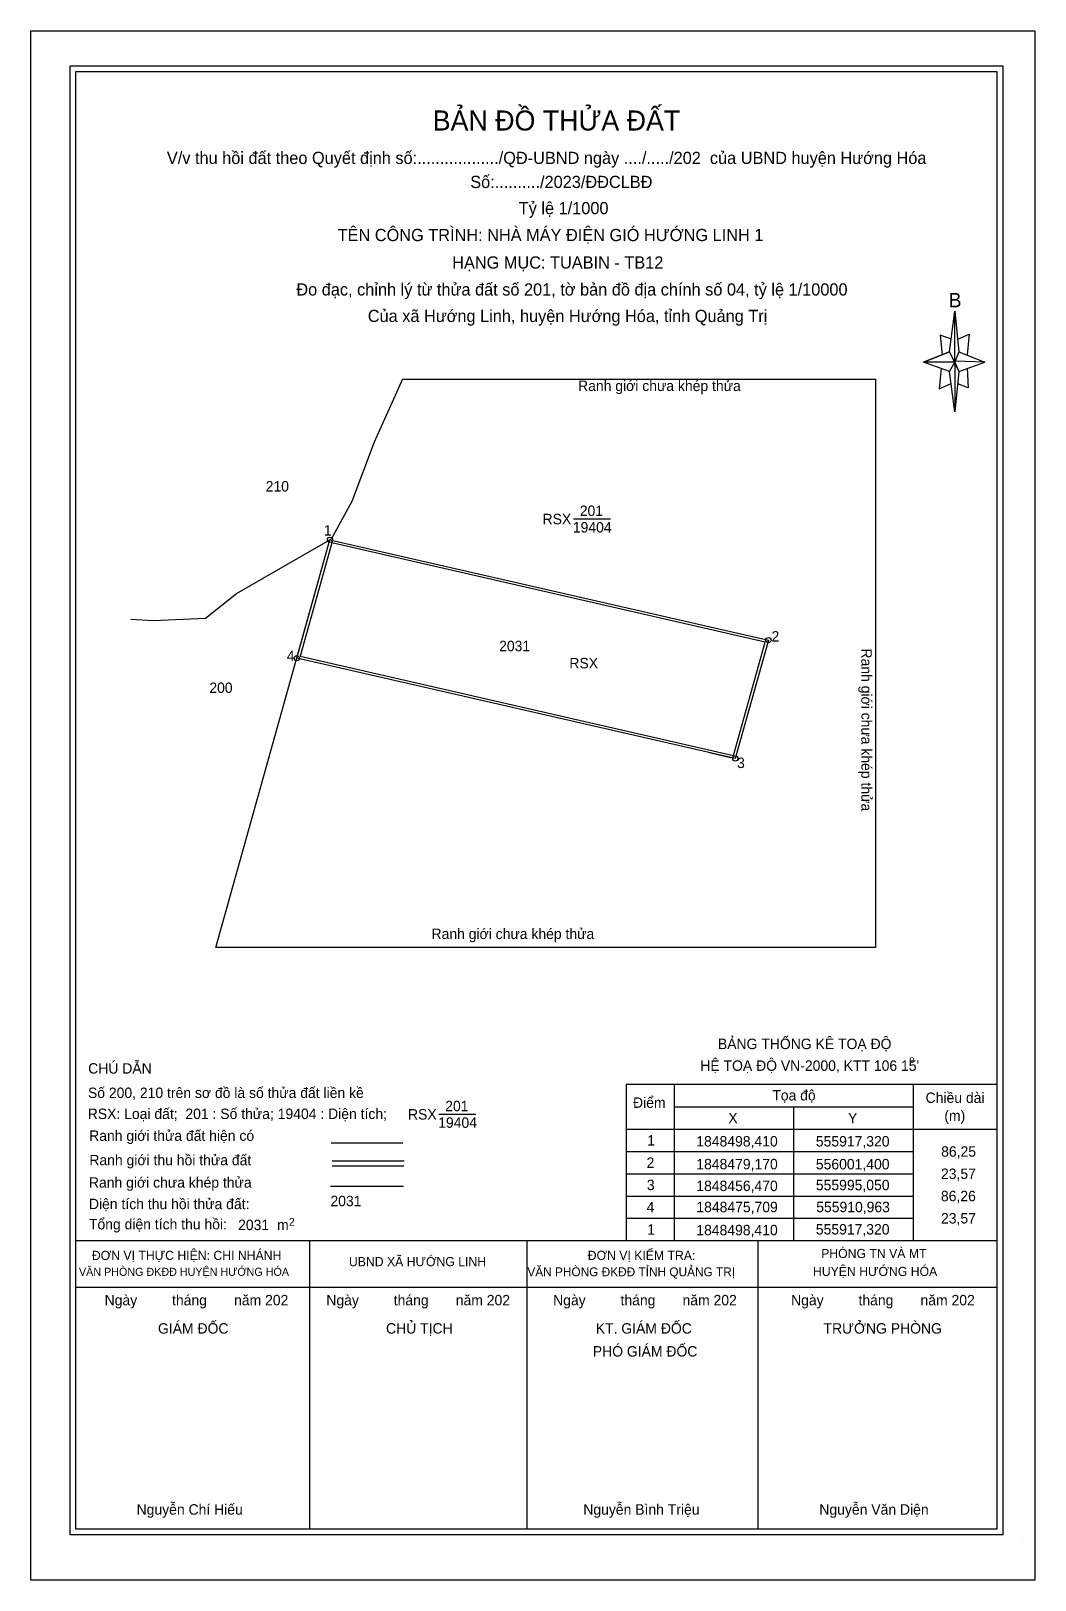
# Model space of a CAD drawing. Extents: x 555860 to 556053, y 1848299 to 1848596.
import ezdxf

# ---------------------------------------------------------------- set-up
doc = ezdxf.new("R2010")
doc.units = 0
for name, color, linetype in [('Level 1', 7, 'Continuous'), ('Level 10', 7, 'Continuous'), ('Level 13', 7, 'Continuous'), ('Level 16', 7, 'Continuous'), ('Level 18', 7, 'Continuous'), ('Level 21', 7, 'Continuous'), ('Level 5', 7, 'Continuous'), ('Level 59', 7, 'Continuous'), ('Level 6', 7, 'Continuous')]:
    doc.layers.add(name, color=color, linetype=linetype)

msp = doc.modelspace()

# ---------------------------------------------------------------- linework, layer by layer
at = {"layer": 'Level 1'}
for p, q in [((556036.13, 1848534.5), (556037.13, 1848542.25)), ((556036.53, 1848536.88), (556034.35, 1848537.68)), ((556034.35, 1848537.68), (556034.74, 1848533.9)), ((556037.72, 1848536.88), (556039.91, 1848537.88)), ((556039.91, 1848537.88), (556039.51, 1848533.9)), ((556036.13, 1848534.5), (556031.17, 1848532.51)), ((556031.17, 1848532.51), (556036.13, 1848534.5)), ((556037.13, 1848532.51), (556036.13, 1848534.5)), ((556036.13, 1848534.5), (556037.92, 1848530.72)), ((556037.92, 1848534.5), (556042.89, 1848532.51)), ((556036.13, 1848530.72), (556031.17, 1848532.51)), ((556037.13, 1848532.51), (556031.17, 1848532.51)), ((556034.55, 1848531.32), (556034.15, 1848527.35)), ((556042.89, 1848532.51), (556037.13, 1848532.71)), ((556037.13, 1848532.71), (556037.13, 1848532.51)), ((556037.13, 1848532.51), (556037.92, 1848530.72)), ((556037.92, 1848530.72), (556042.89, 1848532.51)), ((556037.92, 1848530.72), (556042.89, 1848532.51)), ((556039.51, 1848531.32), (556039.71, 1848527.54)), ((556034.15, 1848527.35), (556036.33, 1848528.34)), ((556037.92, 1848530.72), (556037.13, 1848522.97)), ((556039.71, 1848527.54), (556037.72, 1848528.34)), ((555895.42, 1848420.2), (555917.32, 1848498.41)), ((555990.11, 1848457.6), (555994.11, 1848456.69)), ((556045.24, 1848407.05), (556045.24, 1848364.01)), ((556045.24, 1848402.56), (556045.24, 1848364.01)), ((556045.24, 1848402.56), (556045.24, 1848364.01)), ((555974.13, 1848394.02), (556045.24, 1848394.02)), ((555974.13, 1848394.02), (556045.24, 1848394.02)), ((555974.13, 1848394.02), (556045.24, 1848394.02)), ((555974.13, 1848394.02), (555974.13, 1848364.01)), ((555983.3, 1848394.02), (555983.3, 1848364.01)), ((556029.18, 1848394.02), (556029.18, 1848364.01)), ((555983.3, 1848389.63), (556029.18, 1848389.63)), ((556006.24, 1848389.63), (556006.24, 1848364.01)), ((555917.52, 1848382.75), (555931.26, 1848382.75)), ((555974.13, 1848385.36), (556045.24, 1848385.36)), ((555974.13, 1848381.09), (556029.18, 1848381.09)), ((555917.72, 1848379.27), (555931.56, 1848379.27)), ((555917.72, 1848378.34), (555931.47, 1848378.34)), ((555974.13, 1848376.82), (556029.18, 1848376.82)), ((555974.13, 1848372.55), (556029.18, 1848372.55)), ((555974.13, 1848368.28), (556029.18, 1848368.28)), ((555868.6, 1848364.01), (556045.24, 1848364.01)), ((555913.44, 1848308.73), (555913.44, 1848364.01)), ((555955.12, 1848308.73), (555955.12, 1848364.01)), ((555974.13, 1848364.01), (556045.24, 1848364.01)), ((555974.13, 1848364.01), (556045.24, 1848364.01)), ((555999.41, 1848308.73), (555999.41, 1848364.01)), ((555868.6, 1848355.07), (556045.24, 1848355.07)), ((556050.1, 1848306.58), (556050.1, 1848306.58)), ((556050.1, 1848306.58), (556050.1, 1848306.58)), ((556050.1, 1848306.58), (556050.1, 1848306.58))]:
    msp.add_line(p, q, dxfattribs=at)
for points in [[(555859.97, 1848596.01), (556052.53, 1848596.01), (556052.53, 1848298.9), (555859.97, 1848298.9)], [(555867.52, 1848589.3), (556046.33, 1848589.3), (556046.33, 1848307.57), (555867.52, 1848307.57)], [(555868.6, 1848588.21), (556045.24, 1848588.21), (556045.24, 1848308.66), (555868.6, 1848308.66)], [(556037.13, 1848542.25), (556037.92, 1848534.5), (556037.13, 1848532.51)], [(556037.13, 1848532.51), (556037.13, 1848522.97), (556036.13, 1848530.72)]]:
    msp.add_lwpolyline(points, close=True, dxfattribs=at)
for points in [[(555931.22, 1848529.23), (555925.79, 1848517.16), (555921.48, 1848505.77), (555917.57, 1848498.55), (555917.32, 1848498.41)], [(555879.14, 1848483.19), (555883.39, 1848482.97), (555893.45, 1848483.38), (555899.36, 1848488.09), (555917.32, 1848498.41)], [(555931.42, 1848374.39), (555917.39, 1848374.39)]]:
    msp.add_lwpolyline(points, dxfattribs=at)
at = {"layer": 'Level 10'}
msp.add_lwpolyline([(556001.4, 1848479.17), (555995.05, 1848456.47), (555910.96, 1848475.71), (555917.32, 1848498.41), (556001.4, 1848479.17)], dxfattribs=at)
at = {"layer": 'Level 13'}
for p, q in [((555963.99, 1848502.43), (555971.11, 1848502.43)), ((555938.18, 1848388.25), (555945.3, 1848388.25))]:
    msp.add_line(p, q, dxfattribs=at)
at = {"layer": 'Level 16'}
for p, q in [((555931.22, 1848529.23), (556021.93, 1848529.23)), ((556021.93, 1848529.23), (556021.93, 1848420.2)), ((556021.93, 1848420.2), (555895.42, 1848420.2))]:
    msp.add_line(p, q, dxfattribs=at)
msp.add_lwpolyline([(556000.78, 1848478.8), (555917.67, 1848497.82), (555911.59, 1848476.08), (555994.7, 1848457.06)], close=True, dxfattribs=at)
at = {"layer": 'Level 21'}
for centre in [(555917.32, 1848498.41), (556001.4, 1848479.17), (556001.4, 1848479.17), (555910.96, 1848475.71), (555995.05, 1848456.47)]:
    msp.add_circle(centre, 0.5, dxfattribs=at)

# ---------------------------------------------------------------- texts
at = {"layer": 'Level 1'}
for s, height, p in [('BẢN ĐỒ THỬA ĐẤT', 3.8401, (555937.02, 1848576.92)), ('V/v thu hồi đất theo Quyết định số:................../QĐ-UBND ngày ..../...../202  của UBND huyện Hướng Hóa', 2.33918, (555886.04, 1848570.5)), ('Số:........../2023/ĐĐCLBĐ', 2.3392, (555944.22, 1848565.89)), ('Tỷ lệ 1/1000', 2.3392, (555953.52, 1848560.87)), ('TÊN CÔNG TRÌNH: NHÀ MÁY ĐIỆN GIÓ HƯỚNG LINH 1', 2.3392, (555918.79, 1848555.71)), ('HẠNG MỤC: TUABIN - TB12', 2.3392, (555940.76, 1848550.44)), ('Đo đạc, chỉnh lý từ thửa đất số 201, tờ bản đồ địa chính số 04, tỷ lệ 1/10000', 2.3392, (555910.87, 1848545.27)), ('B', 2.74, (556035.99, 1848543.02)), ('Của xã Hướng Linh, huyện Hướng Hóa, tỉnh Quảng Trị', 2.3392, (555924.57, 1848540.19)), ('Ranh giới chưa khép thửa', 2, (555964.9, 1848526.95)), ('210', 2, (555904.99, 1848507.68)), ('200', 2, (555894.18, 1848469.04)), ('Ranh giới chưa khép thửa', 2, (555936.79, 1848421.84)), ('BẢNG THỐNG KÊ TOẠ ĐỘ', 2, (555991.72, 1848400.73)), ('CHÚ DẪN', 2, (555870.95, 1848396.03)), ("HỆ TOẠ ĐỘ VN-2000, KTT 106 15'", 2, (555988.34, 1848396.56)), ('o', 1.39, (556028.4, 1848398.08)), ('Số 200, 210 trên sơ đồ là số thửa đất liền kề', 2, (555870.9, 1848391.35)), ('Điểm', 2, (555975.44, 1848389.46)), ('Tọa độ', 2, (556002.15, 1848390.88)), ('Chiều dài', 2, (556031.55, 1848390.41)), ('RSX: Loại đất;  201 : Số thửa; 19404 : Diện tích;', 2, (555870.86, 1848387.32)), ('(m)', 2, (556035.14, 1848386.97)), ('X', 2, (555993.72, 1848386.5)), ('Y', 2, (556016.67, 1848386.5)), ('Ranh giới thửa đất hiện có', 2, (555871.13, 1848383.13)), ('1', 2, (555978.16, 1848382.23)), ('Ranh giới thu hồi thửa đất', 2, (555871.17, 1848378.45)), ('2', 2, (555978.04, 1848377.95)), ('Ranh giới chưa khép thửa', 2, (555871.09, 1848374.15)), ('3', 2, (555978.1, 1848373.68)), ('Diện tích thu hồi thửa đất:', 2, (555871.09, 1848370.03)), ('4', 2, (555978.03, 1848369.41)), ('Tổng diện tích thu hồi:', 2, (555871.09, 1848366.15)), ('2031', 2, (555899.7, 1848366.01)), ('2', 1.5, (555909.44, 1848366.85)), ('m', 2, (555907.17, 1848366.01)), ('1', 2, (555978.16, 1848365.14)), ('ĐƠN VỊ THỰC HIỆN: CHI NHÁNH', 1.7544, (555871.65, 1848360.29)), ('ĐƠN VỊ KIỂM TRA:', 1.7544, (555966.75, 1848360.29)), ('PHÒNG TN VÀ MT', 1.7544, (556011.52, 1848360.65)), ('VĂN PHÒNG ĐKĐĐ HUYỆN HƯỚNG HÓA', 1.5409, (555869.18, 1848357.24)), ('UBND XÃ HƯỚNG LINH', 1.7544, (555920.95, 1848359.09)), ('VĂN PHÒNG ĐKĐĐ TỈNH QUẢNG TRỊ', 1.6963, (555955.18, 1848357.16)), ('HUYỆN HƯỚNG HÓA', 1.7544, (556009.95, 1848357.21)), ('Ngày         tháng       năm 202', 2, (555874.1, 1848351.58)), ('Ngày         tháng       năm 202', 2, (555916.62, 1848351.58)), ('Ngày         tháng       năm 202', 2, (555960.11, 1848351.58)), ('Ngày         tháng       năm 202', 2, (556005.75, 1848351.58)), ('GIÁM ĐỐC', 2, (555884.33, 1848346.16)), ('CHỦ TỊCH', 2, (555928.07, 1848346.16)), ('KT. GIÁM ĐỐC', 2, (555968.29, 1848346.16)), ('TRƯỞNG PHÒNG', 2, (556011.97, 1848346.16)), ('PHÓ GIÁM ĐỐC', 2, (555967.72, 1848341.76)), ('Nguyễn Chí Hiếu', 2, (555880.23, 1848311.43)), ('Nguyễn Bình Triệu', 2, (555965.9, 1848311.43)), ('Nguyễn Văn Diện', 2, (556011.17, 1848311.43))]:
    msp.add_text(s, height=height, dxfattribs=at).set_placement(p)
msp.add_text('Ranh giới chưa khép thửa', height=2, rotation=270, dxfattribs=at).set_placement((556019.22, 1848477.57))
at = {"layer": 'Level 13'}
for s, p in [('201', (555965.23, 1848502.99)), ('RSX', (555958.09, 1848501.4)), ('19404', (555963.89, 1848499.81)), ('RSX', (555932.28, 1848387.22)), ('201', (555939.42, 1848388.82)), ('19404', (555938.07, 1848385.63))]:
    msp.add_text(s, height=2, dxfattribs=at).set_placement(p)
at = {"layer": 'Level 18'}
msp.add_text('RSX', height=2, dxfattribs=at).set_placement((555963.23, 1848473.76))
at = {"layer": 'Level 21'}
for s, p in [('1', (555916.15, 1848499.22)), ('2', (556002.01, 1848478.9)), ('4', (555909.03, 1848475.15)), ('3', (555995.39, 1848454.64))]:
    msp.add_text(s, height=2, dxfattribs=at).set_placement(p)
at = {"layer": 'Level 5'}
for p in [(555949.76, 1848477.05), (555917.41, 1848370.6)]:
    msp.add_text('2031', height=2, dxfattribs=at).set_placement(p)
at = {"layer": 'Level 59'}
for s, p in [(' 1848498,410', (555986.83, 1848382.05)), (' 555917,320', (556009.76, 1848382.05)), (' 86,25', (556033.79, 1848380.09)), (' 1848479,170', (555986.83, 1848377.67)), (' 556001,400', (556009.76, 1848377.66)), (' 23,57', (556033.76, 1848375.82)), (' 1848456,470', (555986.83, 1848373.5)), (' 555995,050', (556009.76, 1848373.66)), (' 1848475,709', (555986.84, 1848369.44)), (' 555910,963', (556009.83, 1848369.45)), (' 86,26', (556033.75, 1848371.55)), (' 23,57', (556033.76, 1848367.28)), (' 1848498,410', (555986.83, 1848365.02)), (' 555917,320', (556009.76, 1848365.17))]:
    msp.add_text(s, height=2, dxfattribs=at).set_placement(p)
at = {"layer": 'Level 6'}
for p in [(555949.76, 1848477.05), (555917.41, 1848370.6)]:
    msp.add_text('2031', height=2, dxfattribs=at).set_placement(p)

doc.saveas('drawing.dxf')
